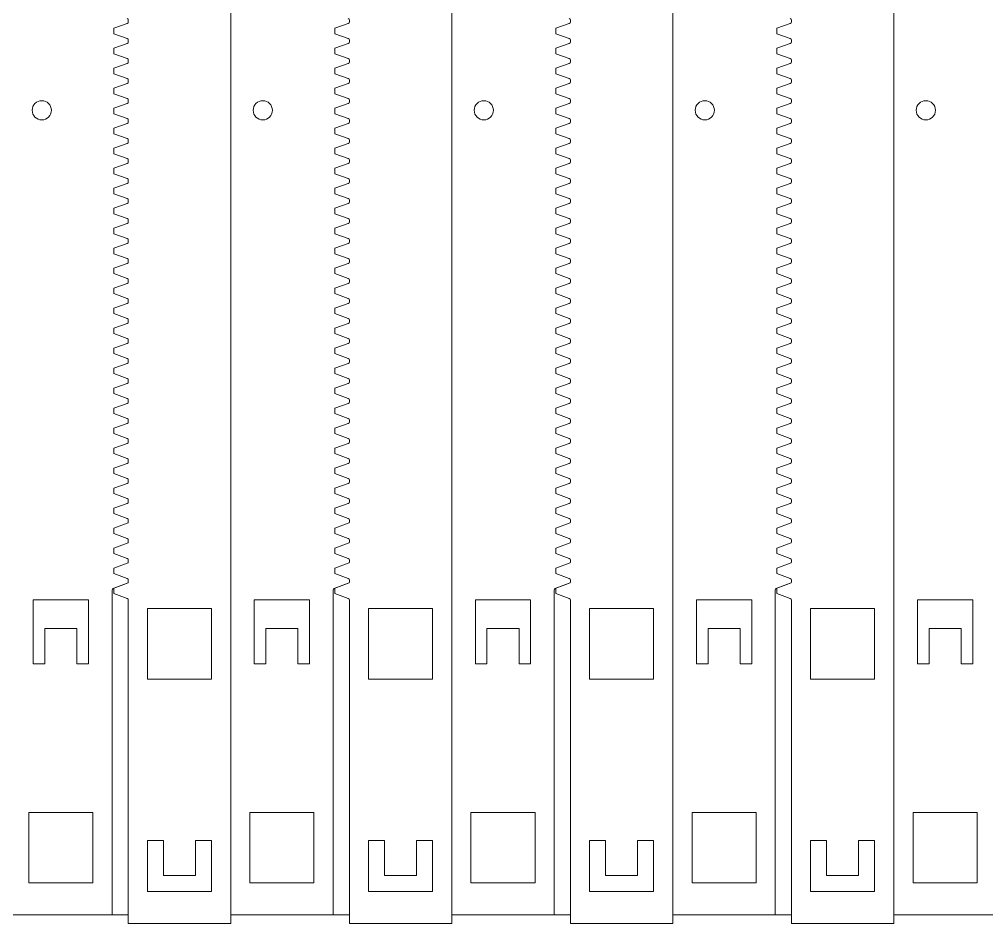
# Model space of a CAD drawing. Header units: millimetres. Extents: x -296 to 291, y -146 to 138.
# Drawn here: x -156.2 to -5.2, y -146 to -4.7 of the extents above; entities that cross this region are included whole.
import ezdxf

# ---------------------------------------------------------------- set-up
doc = ezdxf.new("R2010")
doc.units = ezdxf.units.MM
doc.header["$MEASUREMENT"] = 0
doc.layers.add('Layer 1', color=7, linetype='Continuous')

msp = doc.modelspace()

# ---------------------------------------------------------------- linework, layer by layer
at = {"layer": 'Layer 1', "color": 114, "lineweight": 9}
for points in [[(-123.2088, -144.6025), (-123.2088, 137.7001)], [(-88.6893, -144.6025), (-88.6893, 137.7001)], [(-54.1698, -144.6025), (-54.1698, 137.7001)], [(-19.6503, -144.6025), (-19.6503, 137.7001)], [(-139.3733, -7.7539), (-141.4588, -6.9948), (-141.4588, -6.152), (-139.3733, -5.3929)], [(-139.2088, -5.158), (-139.2088, -4.866)], [(-104.8538, -7.7539), (-106.9393, -6.9948), (-106.9393, -6.152), (-104.8538, -5.3929)], [(-104.6893, -5.158), (-104.6893, -4.866)], [(-70.3343, -7.7539), (-72.4198, -6.9948), (-72.4198, -6.152), (-70.3343, -5.3929)], [(-70.1698, -5.158), (-70.1698, -4.866)], [(-35.8148, -7.7539), (-37.9003, -6.9948), (-37.9003, -6.152), (-35.8148, -5.3929)], [(-35.6503, -5.158), (-35.6503, -4.866)], [(-139.3733, -10.8767), (-141.4588, -10.1176), (-141.4588, -9.2748), (-139.3733, -8.5157)], [(-139.2088, -8.2808), (-139.2088, -7.9888)], [(-104.8538, -10.8767), (-106.9393, -10.1176), (-106.9393, -9.2748), (-104.8538, -8.5157)], [(-104.6893, -8.2808), (-104.6893, -7.9888)], [(-70.3343, -10.8767), (-72.4198, -10.1176), (-72.4198, -9.2748), (-70.3343, -8.5157)], [(-70.1698, -8.2808), (-70.1698, -7.9888)], [(-35.8148, -10.8767), (-37.9003, -10.1176), (-37.9003, -9.2748), (-35.8148, -8.5157)], [(-35.6503, -8.2808), (-35.6503, -7.9888)], [(-139.3733, -13.9995), (-141.4588, -13.2404), (-141.4588, -12.3976), (-139.3733, -11.6385)], [(-139.2088, -11.4036), (-139.2088, -11.1116)], [(-104.8538, -13.9995), (-106.9393, -13.2404), (-106.9393, -12.3976), (-104.8538, -11.6385)], [(-104.6893, -11.4036), (-104.6893, -11.1116)], [(-70.3343, -13.9995), (-72.4198, -13.2404), (-72.4198, -12.3976), (-70.3343, -11.6385)], [(-70.1698, -11.4036), (-70.1698, -11.1116)], [(-35.8148, -13.9995), (-37.9003, -13.2404), (-37.9003, -12.3976), (-35.8148, -11.6385)], [(-35.6503, -11.4036), (-35.6503, -11.1116)], [(-139.3733, -17.1223), (-141.4588, -16.3633), (-141.4588, -15.5204), (-139.3733, -14.7613)], [(-139.2088, -14.5264), (-139.2088, -14.2344)], [(-104.8538, -17.1223), (-106.9393, -16.3633), (-106.9393, -15.5204), (-104.8538, -14.7613)], [(-104.6893, -14.5264), (-104.6893, -14.2344)], [(-70.3343, -17.1223), (-72.4198, -16.3633), (-72.4198, -15.5204), (-70.3343, -14.7613)], [(-70.1698, -14.5264), (-70.1698, -14.2344)], [(-35.8148, -17.1223), (-37.9003, -16.3633), (-37.9003, -15.5204), (-35.8148, -14.7613)], [(-35.6503, -14.5264), (-35.6503, -14.2344)], [(-139.3733, -20.2451), (-141.4588, -19.4861), (-141.4588, -18.6432), (-139.3733, -17.8841)], [(-139.2088, -17.6492), (-139.2088, -17.3572)], [(-104.8538, -20.2451), (-106.9393, -19.4861), (-106.9393, -18.6432), (-104.8538, -17.8841)], [(-104.6893, -17.6492), (-104.6893, -17.3572)], [(-70.3343, -20.2451), (-72.4198, -19.4861), (-72.4198, -18.6432), (-70.3343, -17.8841)], [(-70.1698, -17.6492), (-70.1698, -17.3572)], [(-35.8148, -20.2451), (-37.9003, -19.4861), (-37.9003, -18.6432), (-35.8148, -17.8841)], [(-35.6503, -17.6492), (-35.6503, -17.3572)], [(-139.3733, -23.3679), (-141.4588, -22.6089), (-141.4588, -21.766), (-139.3733, -21.007)], [(-139.2088, -20.772), (-139.2088, -20.48)], [(-104.8538, -23.3679), (-106.9393, -22.6089), (-106.9393, -21.766), (-104.8538, -21.007)], [(-104.6893, -20.772), (-104.6893, -20.48)], [(-70.3343, -23.3679), (-72.4198, -22.6089), (-72.4198, -21.766), (-70.3343, -21.007)], [(-70.1698, -20.772), (-70.1698, -20.48)], [(-35.8148, -23.3679), (-37.9003, -22.6089), (-37.9003, -21.766), (-35.8148, -21.007)], [(-35.6503, -20.772), (-35.6503, -20.48)], [(-139.3733, -26.4907), (-141.4588, -25.7317), (-141.4588, -24.8888), (-139.3733, -24.1298)], [(-139.2088, -23.8948), (-139.2088, -23.6029)], [(-104.8538, -26.4907), (-106.9393, -25.7317), (-106.9393, -24.8888), (-104.8538, -24.1298)], [(-104.6893, -23.8948), (-104.6893, -23.6029)], [(-70.3343, -26.4907), (-72.4198, -25.7317), (-72.4198, -24.8888), (-70.3343, -24.1298)], [(-70.1698, -23.8948), (-70.1698, -23.6029)], [(-35.8148, -26.4907), (-37.9003, -25.7317), (-37.9003, -24.8888), (-35.8148, -24.1298)], [(-35.6503, -23.8948), (-35.6503, -23.6029)], [(-139.2088, -27.0176), (-139.2088, -26.7257)], [(-104.6893, -27.0176), (-104.6893, -26.7257)], [(-70.1698, -27.0176), (-70.1698, -26.7257)], [(-35.6503, -27.0176), (-35.6503, -26.7257)], [(-139.3733, -29.6135), (-141.4588, -28.8545), (-141.4588, -28.0116), (-139.3733, -27.2526)], [(-104.8538, -29.6135), (-106.9393, -28.8545), (-106.9393, -28.0116), (-104.8538, -27.2526)], [(-70.3343, -29.6135), (-72.4198, -28.8545), (-72.4198, -28.0116), (-70.3343, -27.2526)], [(-35.8148, -29.6135), (-37.9003, -28.8545), (-37.9003, -28.0116), (-35.8148, -27.2526)], [(-139.2088, -30.1405), (-139.2088, -29.8485)], [(-104.6893, -30.1405), (-104.6893, -29.8485)], [(-70.1698, -30.1405), (-70.1698, -29.8485)], [(-35.6503, -30.1405), (-35.6503, -29.8485)], [(-139.3733, -32.7364), (-141.4588, -31.9773), (-141.4588, -31.1344), (-139.3733, -30.3754)], [(-104.8538, -32.7364), (-106.9393, -31.9773), (-106.9393, -31.1344), (-104.8538, -30.3754)], [(-70.3343, -32.7364), (-72.4198, -31.9773), (-72.4198, -31.1344), (-70.3343, -30.3754)], [(-35.8148, -32.7364), (-37.9003, -31.9773), (-37.9003, -31.1344), (-35.8148, -30.3754)], [(-139.2088, -33.2633), (-139.2088, -32.9713)], [(-104.6893, -33.2633), (-104.6893, -32.9713)], [(-70.1698, -33.2633), (-70.1698, -32.9713)], [(-35.6503, -33.2633), (-35.6503, -32.9713)], [(-139.3733, -35.8592), (-141.4588, -35.1001), (-141.4588, -34.2572), (-139.3733, -33.4982)], [(-104.8538, -35.8592), (-106.9393, -35.1001), (-106.9393, -34.2572), (-104.8538, -33.4982)], [(-70.3343, -35.8592), (-72.4198, -35.1001), (-72.4198, -34.2572), (-70.3343, -33.4982)], [(-35.8148, -35.8592), (-37.9003, -35.1001), (-37.9003, -34.2572), (-35.8148, -33.4982)], [(-139.2088, -36.3861), (-139.2088, -36.0941)], [(-104.6893, -36.3861), (-104.6893, -36.0941)], [(-70.1698, -36.3861), (-70.1698, -36.0941)], [(-35.6503, -36.3861), (-35.6503, -36.0941)], [(-139.3733, -38.982), (-141.4588, -38.2229), (-141.4588, -37.38), (-139.3733, -36.621)], [(-104.8538, -38.982), (-106.9393, -38.2229), (-106.9393, -37.38), (-104.8538, -36.621)], [(-70.3343, -38.982), (-72.4198, -38.2229), (-72.4198, -37.38), (-70.3343, -36.621)], [(-35.8148, -38.982), (-37.9003, -38.2229), (-37.9003, -37.38), (-35.8148, -36.621)], [(-139.2088, -39.5089), (-139.2088, -39.2169)], [(-104.6893, -39.5089), (-104.6893, -39.2169)], [(-70.1698, -39.5089), (-70.1698, -39.2169)], [(-35.6503, -39.5089), (-35.6503, -39.2169)], [(-139.3733, -42.1048), (-141.4588, -41.3457), (-141.4588, -40.5029), (-139.3733, -39.7438)], [(-104.8538, -42.1048), (-106.9393, -41.3457), (-106.9393, -40.5029), (-104.8538, -39.7438)], [(-70.3343, -42.1048), (-72.4198, -41.3457), (-72.4198, -40.5029), (-70.3343, -39.7438)], [(-35.8148, -42.1048), (-37.9003, -41.3457), (-37.9003, -40.5029), (-35.8148, -39.7438)], [(-139.3733, -45.2276), (-141.4588, -44.4685), (-141.4588, -43.6257), (-139.3733, -42.8666)], [(-139.2088, -42.6317), (-139.2088, -42.3397)], [(-104.8538, -45.2276), (-106.9393, -44.4685), (-106.9393, -43.6257), (-104.8538, -42.8666)], [(-104.6893, -42.6317), (-104.6893, -42.3397)], [(-70.3343, -45.2276), (-72.4198, -44.4685), (-72.4198, -43.6257), (-70.3343, -42.8666)], [(-70.1698, -42.6317), (-70.1698, -42.3397)], [(-35.8148, -45.2276), (-37.9003, -44.4685), (-37.9003, -43.6257), (-35.8148, -42.8666)], [(-35.6503, -42.6317), (-35.6503, -42.3397)], [(-139.3733, -48.3504), (-141.4588, -47.5913), (-141.4588, -46.7485), (-139.3733, -45.9894)], [(-139.2088, -45.7545), (-139.2088, -45.4625)], [(-104.8538, -48.3504), (-106.9393, -47.5913), (-106.9393, -46.7485), (-104.8538, -45.9894)], [(-104.6893, -45.7545), (-104.6893, -45.4625)], [(-70.3343, -48.3504), (-72.4198, -47.5913), (-72.4198, -46.7485), (-70.3343, -45.9894)], [(-70.1698, -45.7545), (-70.1698, -45.4625)], [(-35.8148, -48.3504), (-37.9003, -47.5913), (-37.9003, -46.7485), (-35.8148, -45.9894)], [(-35.6503, -45.7545), (-35.6503, -45.4625)], [(-139.3733, -51.4732), (-141.4588, -50.7141), (-141.4588, -49.8713), (-139.3733, -49.1122)], [(-139.2088, -48.8773), (-139.2088, -48.5853)], [(-104.8538, -51.4732), (-106.9393, -50.7141), (-106.9393, -49.8713), (-104.8538, -49.1122)], [(-104.6893, -48.8773), (-104.6893, -48.5853)], [(-70.3343, -51.4732), (-72.4198, -50.7141), (-72.4198, -49.8713), (-70.3343, -49.1122)], [(-70.1698, -48.8773), (-70.1698, -48.5853)], [(-35.8148, -51.4732), (-37.9003, -50.7141), (-37.9003, -49.8713), (-35.8148, -49.1122)], [(-35.6503, -48.8773), (-35.6503, -48.5853)], [(-139.3733, -54.596), (-141.4588, -53.8369), (-141.4588, -52.9941), (-139.3733, -52.235)], [(-139.2088, -52.0001), (-139.2088, -51.7081)], [(-104.8538, -54.596), (-106.9393, -53.8369), (-106.9393, -52.9941), (-104.8538, -52.235)], [(-104.6893, -52.0001), (-104.6893, -51.7081)], [(-70.3343, -54.596), (-72.4198, -53.8369), (-72.4198, -52.9941), (-70.3343, -52.235)], [(-70.1698, -52.0001), (-70.1698, -51.7081)], [(-35.8148, -54.596), (-37.9003, -53.8369), (-37.9003, -52.9941), (-35.8148, -52.235)], [(-35.6503, -52.0001), (-35.6503, -51.7081)], [(-139.3733, -57.7188), (-141.4588, -56.9597), (-141.4588, -56.1169), (-139.3733, -55.3578)], [(-139.2088, -55.1229), (-139.2088, -54.8309)], [(-104.8538, -57.7188), (-106.9393, -56.9597), (-106.9393, -56.1169), (-104.8538, -55.3578)], [(-104.6893, -55.1229), (-104.6893, -54.8309)], [(-70.3343, -57.7188), (-72.4198, -56.9597), (-72.4198, -56.1169), (-70.3343, -55.3578)], [(-70.1698, -55.1229), (-70.1698, -54.8309)], [(-35.8148, -57.7188), (-37.9003, -56.9597), (-37.9003, -56.1169), (-35.8148, -55.3578)], [(-35.6503, -55.1229), (-35.6503, -54.8309)], [(-139.3733, -60.8416), (-141.4588, -60.0826), (-141.4588, -59.2397), (-139.3733, -58.4806)], [(-139.2088, -58.2457), (-139.2088, -57.9537)], [(-104.8538, -60.8416), (-106.9393, -60.0826), (-106.9393, -59.2397), (-104.8538, -58.4806)], [(-104.6893, -58.2457), (-104.6893, -57.9537)], [(-70.3343, -60.8416), (-72.4198, -60.0826), (-72.4198, -59.2397), (-70.3343, -58.4806)], [(-70.1698, -58.2457), (-70.1698, -57.9537)], [(-35.8148, -60.8416), (-37.9003, -60.0826), (-37.9003, -59.2397), (-35.8148, -58.4806)], [(-35.6503, -58.2457), (-35.6503, -57.9537)], [(-139.3733, -63.9644), (-141.4588, -63.2054), (-141.4588, -62.3625), (-139.3733, -61.6034)], [(-139.2088, -61.3685), (-139.2088, -61.0765)], [(-104.8538, -63.9644), (-106.9393, -63.2054), (-106.9393, -62.3625), (-104.8538, -61.6034)], [(-104.6893, -61.3685), (-104.6893, -61.0765)], [(-70.3343, -63.9644), (-72.4198, -63.2054), (-72.4198, -62.3625), (-70.3343, -61.6034)], [(-70.1698, -61.3685), (-70.1698, -61.0765)], [(-35.8148, -63.9644), (-37.9003, -63.2054), (-37.9003, -62.3625), (-35.8148, -61.6034)], [(-35.6503, -61.3685), (-35.6503, -61.0765)], [(-139.3733, -67.0872), (-141.4588, -66.3282), (-141.4588, -65.4853), (-139.3733, -64.7263)], [(-139.2088, -64.4913), (-139.2088, -64.1993)], [(-104.8538, -67.0872), (-106.9393, -66.3282), (-106.9393, -65.4853), (-104.8538, -64.7263)], [(-104.6893, -64.4913), (-104.6893, -64.1993)], [(-70.3343, -67.0872), (-72.4198, -66.3282), (-72.4198, -65.4853), (-70.3343, -64.7263)], [(-70.1698, -64.4913), (-70.1698, -64.1993)], [(-35.8148, -67.0872), (-37.9003, -66.3282), (-37.9003, -65.4853), (-35.8148, -64.7263)], [(-35.6503, -64.4913), (-35.6503, -64.1993)], [(-139.3733, -70.21), (-141.4588, -69.451), (-141.4588, -68.6081), (-139.3733, -67.8491)], [(-139.2088, -67.6141), (-139.2088, -67.3222)], [(-104.8538, -70.21), (-106.9393, -69.451), (-106.9393, -68.6081), (-104.8538, -67.8491)], [(-104.6893, -67.6141), (-104.6893, -67.3222)], [(-70.3343, -70.21), (-72.4198, -69.451), (-72.4198, -68.6081), (-70.3343, -67.8491)], [(-70.1698, -67.6141), (-70.1698, -67.3222)], [(-35.8148, -70.21), (-37.9003, -69.451), (-37.9003, -68.6081), (-35.8148, -67.8491)], [(-35.6503, -67.6141), (-35.6503, -67.3222)], [(-139.3733, -73.3328), (-141.4588, -72.5738), (-141.4588, -71.7309), (-139.3733, -70.9719)], [(-139.2088, -70.7369), (-139.2088, -70.445)], [(-104.8538, -73.3328), (-106.9393, -72.5738), (-106.9393, -71.7309), (-104.8538, -70.9719)], [(-104.6893, -70.7369), (-104.6893, -70.445)], [(-70.3343, -73.3328), (-72.4198, -72.5738), (-72.4198, -71.7309), (-70.3343, -70.9719)], [(-70.1698, -70.7369), (-70.1698, -70.445)], [(-35.8148, -73.3328), (-37.9003, -72.5738), (-37.9003, -71.7309), (-35.8148, -70.9719)], [(-35.6503, -70.7369), (-35.6503, -70.445)], [(-139.2088, -73.8597), (-139.2088, -73.5678)], [(-104.6893, -73.8597), (-104.6893, -73.5678)], [(-70.1698, -73.8597), (-70.1698, -73.5678)], [(-35.6503, -73.8597), (-35.6503, -73.5678)], [(-139.3733, -76.4557), (-141.4588, -75.6966), (-141.4588, -74.8537), (-139.3733, -74.0947)], [(-104.8538, -76.4557), (-106.9393, -75.6966), (-106.9393, -74.8537), (-104.8538, -74.0947)], [(-70.3343, -76.4557), (-72.4198, -75.6966), (-72.4198, -74.8537), (-70.3343, -74.0947)], [(-35.8148, -76.4557), (-37.9003, -75.6966), (-37.9003, -74.8537), (-35.8148, -74.0947)], [(-139.2088, -76.9826), (-139.2088, -76.6906)], [(-104.6893, -76.9826), (-104.6893, -76.6906)], [(-70.1698, -76.9826), (-70.1698, -76.6906)], [(-35.6503, -76.9826), (-35.6503, -76.6906)], [(-139.3733, -79.5785), (-141.4588, -78.8194), (-141.4588, -77.9765), (-139.3733, -77.2175)], [(-104.8538, -79.5785), (-106.9393, -78.8194), (-106.9393, -77.9765), (-104.8538, -77.2175)], [(-70.3343, -79.5785), (-72.4198, -78.8194), (-72.4198, -77.9765), (-70.3343, -77.2175)], [(-35.8148, -79.5785), (-37.9003, -78.8194), (-37.9003, -77.9765), (-35.8148, -77.2175)], [(-139.2088, -80.1054), (-139.2088, -79.8134)], [(-104.6893, -80.1054), (-104.6893, -79.8134)], [(-70.1698, -80.1054), (-70.1698, -79.8134)], [(-35.6503, -80.1054), (-35.6503, -79.8134)], [(-139.3733, -82.7013), (-141.4588, -81.9422), (-141.4588, -81.0993), (-139.3733, -80.3403)], [(-104.8538, -82.7013), (-106.9393, -81.9422), (-106.9393, -81.0993), (-104.8538, -80.3403)], [(-70.3343, -82.7013), (-72.4198, -81.9422), (-72.4198, -81.0993), (-70.3343, -80.3403)], [(-35.8148, -82.7013), (-37.9003, -81.9422), (-37.9003, -81.0993), (-35.8148, -80.3403)], [(-139.2088, -83.2282), (-139.2088, -82.9362)], [(-104.6893, -83.2282), (-104.6893, -82.9362)], [(-70.1698, -83.2282), (-70.1698, -82.9362)], [(-35.6503, -83.2282), (-35.6503, -82.9362)], [(-139.3733, -85.8241), (-141.4588, -85.065), (-141.4588, -84.2222), (-139.3733, -83.4631)], [(-104.8538, -85.8241), (-106.9393, -85.065), (-106.9393, -84.2222), (-104.8538, -83.4631)], [(-70.3343, -85.8241), (-72.4198, -85.065), (-72.4198, -84.2222), (-70.3343, -83.4631)], [(-35.8148, -85.8241), (-37.9003, -85.065), (-37.9003, -84.2222), (-35.8148, -83.4631)], [(-139.2088, -86.351), (-139.2088, -86.059)], [(-104.6893, -86.351), (-104.6893, -86.059)], [(-70.1698, -86.351), (-70.1698, -86.059)], [(-35.6503, -86.351), (-35.6503, -86.059)], [(-139.3733, -88.9469), (-141.4588, -88.1878), (-141.4588, -87.345), (-139.3733, -86.5859)], [(-104.8538, -88.9469), (-106.9393, -88.1878), (-106.9393, -87.345), (-104.8538, -86.5859)], [(-70.3343, -88.9469), (-72.4198, -88.1878), (-72.4198, -87.345), (-70.3343, -86.5859)], [(-35.8148, -88.9469), (-37.9003, -88.1878), (-37.9003, -87.345), (-35.8148, -86.5859)], [(-139.3733, -92.0697), (-141.4588, -91.3106), (-141.4588, -90.4678), (-139.3733, -89.7087)], [(-139.2088, -89.4738), (-139.2088, -89.1818)], [(-104.8538, -92.0697), (-106.9393, -91.3106), (-106.9393, -90.4678), (-104.8538, -89.7087)], [(-104.6893, -89.4738), (-104.6893, -89.1818)], [(-70.3343, -92.0697), (-72.4198, -91.3106), (-72.4198, -90.4678), (-70.3343, -89.7087)], [(-70.1698, -89.4738), (-70.1698, -89.1818)], [(-35.8148, -92.0697), (-37.9003, -91.3106), (-37.9003, -90.4678), (-35.8148, -89.7087)], [(-35.6503, -89.4738), (-35.6503, -89.1818)], [(-139.4783, -92.8726), (-141.5637, -93.6316)], [(-139.3733, -95.1925), (-141.4588, -94.4334), (-141.4588, -93.5906), (-139.3733, -92.8315)], [(-139.2088, -92.5966), (-139.2088, -92.3046)], [(-104.9588, -92.8726), (-107.0442, -93.6316)], [(-104.8538, -95.1925), (-106.9393, -94.4334), (-106.9393, -93.5906), (-104.8538, -92.8315)], [(-104.6893, -92.5966), (-104.6893, -92.3046)], [(-70.4393, -92.8726), (-72.5247, -93.6316)], [(-70.3343, -95.1925), (-72.4198, -94.4334), (-72.4198, -93.5906), (-70.3343, -92.8315)], [(-70.1698, -92.5966), (-70.1698, -92.3046)], [(-35.9198, -92.8726), (-38.0052, -93.6316)], [(-35.8148, -95.1925), (-37.9003, -94.4334), (-37.9003, -93.5906), (-35.8148, -92.8315)], [(-35.6503, -92.5966), (-35.6503, -92.3046)], [(-141.7283, -93.8665), (-141.7283, -144.6025)], [(-107.2088, -93.8665), (-107.2088, -144.6025)], [(-72.6893, -93.8665), (-72.6893, -144.6025)], [(-38.1698, -93.8665), (-38.1698, -144.6025)], [(-139.2088, -145.9868), (-139.2088, -95.4274)], [(-104.6893, -145.9868), (-104.6893, -95.4274)], [(-70.1698, -145.9868), (-70.1698, -95.4274)], [(-35.6503, -145.9868), (-35.6503, -95.4274)], [(-154.7283, -139.6025), (-154.7283, -128.6025), (-144.7283, -128.6025), (-144.7283, -139.6025), (-154.7283, -139.6025)], [(-120.2088, -139.6025), (-120.2088, -128.6025), (-110.2088, -128.6025), (-110.2088, -139.6025), (-120.2088, -139.6025)], [(-85.6893, -139.6025), (-85.6893, -128.6025), (-75.6893, -128.6025), (-75.6893, -139.6025), (-85.6893, -139.6025)], [(-51.1698, -139.6025), (-51.1698, -128.6025), (-41.1698, -128.6025), (-41.1698, -139.6025), (-51.1698, -139.6025)], [(-16.6503, -139.6025), (-16.6503, -128.6025), (-6.6503, -128.6025), (-6.6503, -139.6025), (-16.6503, -139.6025)], [(-136.2088, -132.9847), (-133.7088, -132.9847), (-133.7088, -138.4847), (-128.7088, -138.4847), (-128.7088, -132.9847), (-126.2088, -132.9847), (-126.2088, -140.9847), (-136.2088, -140.9847), (-136.2088, -132.9847)], [(-101.6893, -132.9847), (-99.1893, -132.9847), (-99.1893, -138.4847), (-94.1893, -138.4847), (-94.1893, -132.9847), (-91.6893, -132.9847), (-91.6893, -140.9847), (-101.6893, -140.9847), (-101.6893, -132.9847)], [(-67.1698, -132.9847), (-64.6698, -132.9847), (-64.6698, -138.4847), (-59.6698, -138.4847), (-59.6698, -132.9847), (-57.1698, -132.9847), (-57.1698, -140.9847), (-67.1698, -140.9847), (-67.1698, -132.9847)], [(-32.6503, -132.9847), (-30.1503, -132.9847), (-30.1503, -138.4847), (-25.1503, -138.4847), (-25.1503, -132.9847), (-22.6503, -132.9847), (-22.6503, -140.9847), (-32.6503, -140.9847), (-32.6503, -132.9847)]]:
    msp.add_lwpolyline(points, dxfattribs=at)
at = {"layer": 'Layer 1', "color": 240, "lineweight": 9}
for points in [[(-147.2283, -99.9017), (-147.2283, -105.4017), (-145.4088, -105.4017), (-145.4088, -95.4017), (-154.0477, -95.4017), (-154.0477, -105.4017), (-152.2283, -105.4017), (-152.2283, -99.9017), (-147.2283, -99.9017)], [(-112.7088, -99.9017), (-112.7088, -105.4017), (-110.8893, -105.4017), (-110.8893, -95.4017), (-119.5282, -95.4017), (-119.5282, -105.4017), (-117.7088, -105.4017), (-117.7088, -99.9017), (-112.7088, -99.9017)], [(-78.1893, -99.9017), (-78.1893, -105.4017), (-76.3698, -105.4017), (-76.3698, -95.4017), (-85.0087, -95.4017), (-85.0087, -105.4017), (-83.1893, -105.4017), (-83.1893, -99.9017), (-78.1893, -99.9017)], [(-43.6698, -99.9017), (-43.6698, -105.4017), (-41.8503, -105.4017), (-41.8503, -95.4017), (-50.4892, -95.4017), (-50.4892, -105.4017), (-48.6698, -105.4017), (-48.6698, -99.9017), (-43.6698, -99.9017)], [(-9.1503, -99.9017), (-9.1503, -105.4017), (-7.3308, -105.4017), (-7.3308, -95.4017), (-15.9697, -95.4017), (-15.9697, -105.4017), (-14.1503, -105.4017), (-14.1503, -99.9017), (-9.1503, -99.9017)], [(-126.2088, -96.7837), (-136.2088, -96.7837), (-136.2088, -107.7837), (-126.2088, -107.7837), (-126.2088, -96.7837)], [(-91.6893, -96.7837), (-101.6893, -96.7837), (-101.6893, -107.7837), (-91.6893, -107.7837), (-91.6893, -96.7837)], [(-57.1698, -96.7837), (-67.1698, -96.7837), (-67.1698, -107.7837), (-57.1698, -107.7837), (-57.1698, -96.7837)], [(-22.6503, -96.7837), (-32.6503, -96.7837), (-32.6503, -107.7837), (-22.6503, -107.7837), (-22.6503, -96.7837)]]:
    msp.add_lwpolyline(points, dxfattribs=at)
at = {"layer": 'Layer 1', "color": 175, "lineweight": 18}
msp.add_lwpolyline([(-1.1308, -144.6025), (-19.6503, -144.6025), (-19.6503, -145.9868), (-35.6503, -145.9868), (-35.6503, -144.6025), (-54.1698, -144.6025), (-54.1698, -145.9868), (-70.1698, -145.9868), (-70.1698, -144.6025), (-88.6893, -144.6025), (-88.6893, -145.9868), (-104.6893, -145.9868), (-104.6893, -144.6025), (-123.2088, -144.6025), (-123.2088, -145.9868), (-139.2088, -145.9868), (-139.2088, -144.6025), (-157.7283, -144.6025)], dxfattribs=at)
at = {"layer": 'Layer 1', "color": 114, "lineweight": 9}
for points in [[(-139.2088, -4.866), (-139.2086, -4.7609), (-139.2744, -4.667), (-139.3733, -4.6311)], [(-139.3733, -5.3929), (-139.2744, -5.357), (-139.2086, -5.2631), (-139.2088, -5.158)], [(-104.6893, -4.866), (-104.6891, -4.7609), (-104.7549, -4.667), (-104.8538, -4.6311)], [(-104.8538, -5.3929), (-104.7549, -5.357), (-104.6891, -5.2631), (-104.6893, -5.158)], [(-70.1698, -4.866), (-70.1696, -4.7609), (-70.2354, -4.667), (-70.3343, -4.6311)], [(-70.3343, -5.3929), (-70.2354, -5.357), (-70.1696, -5.2631), (-70.1698, -5.158)], [(-35.6503, -4.866), (-35.6501, -4.7609), (-35.7159, -4.667), (-35.8148, -4.6311)], [(-35.8148, -5.3929), (-35.7159, -5.357), (-35.6501, -5.2631), (-35.6503, -5.158)], [(-139.2088, -7.9888), (-139.2086, -7.8837), (-139.2744, -7.7898), (-139.3733, -7.7539)], [(-139.3733, -8.5157), (-139.2744, -8.4798), (-139.2086, -8.3859), (-139.2088, -8.2808)], [(-104.6893, -7.9888), (-104.6891, -7.8837), (-104.7549, -7.7898), (-104.8538, -7.7539)], [(-104.8538, -8.5157), (-104.7549, -8.4798), (-104.6891, -8.3859), (-104.6893, -8.2808)], [(-70.1698, -7.9888), (-70.1696, -7.8837), (-70.2354, -7.7898), (-70.3343, -7.7539)], [(-70.3343, -8.5157), (-70.2354, -8.4798), (-70.1696, -8.3859), (-70.1698, -8.2808)], [(-35.6503, -7.9888), (-35.6501, -7.8837), (-35.7159, -7.7898), (-35.8148, -7.7539)], [(-35.8148, -8.5157), (-35.7159, -8.4798), (-35.6501, -8.3859), (-35.6503, -8.2808)], [(-139.2088, -11.1116), (-139.2086, -11.0065), (-139.2744, -10.9127), (-139.3733, -10.8767)], [(-139.3733, -11.6385), (-139.2744, -11.6026), (-139.2086, -11.5087), (-139.2088, -11.4036)], [(-104.6893, -11.1116), (-104.6891, -11.0065), (-104.7549, -10.9127), (-104.8538, -10.8767)], [(-104.8538, -11.6385), (-104.7549, -11.6026), (-104.6891, -11.5087), (-104.6893, -11.4036)], [(-70.1698, -11.1116), (-70.1696, -11.0065), (-70.2354, -10.9127), (-70.3343, -10.8767)], [(-70.3343, -11.6385), (-70.2354, -11.6026), (-70.1696, -11.5087), (-70.1698, -11.4036)], [(-35.6503, -11.1116), (-35.6501, -11.0065), (-35.7159, -10.9127), (-35.8148, -10.8767)], [(-35.8148, -11.6385), (-35.7159, -11.6026), (-35.6501, -11.5087), (-35.6503, -11.4036)], [(-139.2088, -14.2344), (-139.2086, -14.1293), (-139.2744, -14.0355), (-139.3733, -13.9995)], [(-139.3733, -14.7613), (-139.2744, -14.7254), (-139.2086, -14.6315), (-139.2088, -14.5264)], [(-104.6893, -14.2344), (-104.6891, -14.1293), (-104.7549, -14.0355), (-104.8538, -13.9995)], [(-104.8538, -14.7613), (-104.7549, -14.7254), (-104.6891, -14.6315), (-104.6893, -14.5264)], [(-70.1698, -14.2344), (-70.1696, -14.1293), (-70.2354, -14.0355), (-70.3343, -13.9995)], [(-70.3343, -14.7613), (-70.2354, -14.7254), (-70.1696, -14.6315), (-70.1698, -14.5264)], [(-35.6503, -14.2344), (-35.6501, -14.1293), (-35.7159, -14.0355), (-35.8148, -13.9995)], [(-35.8148, -14.7613), (-35.7159, -14.7254), (-35.6501, -14.6315), (-35.6503, -14.5264)], [(-139.2088, -17.3572), (-139.2086, -17.2521), (-139.2744, -17.1583), (-139.3733, -17.1223)], [(-139.3733, -17.8841), (-139.2744, -17.8482), (-139.2086, -17.7543), (-139.2088, -17.6492)], [(-104.6893, -17.3572), (-104.6891, -17.2521), (-104.7549, -17.1583), (-104.8538, -17.1223)], [(-104.8538, -17.8841), (-104.7549, -17.8482), (-104.6891, -17.7543), (-104.6893, -17.6492)], [(-70.1698, -17.3572), (-70.1696, -17.2521), (-70.2354, -17.1583), (-70.3343, -17.1223)], [(-70.3343, -17.8841), (-70.2354, -17.8482), (-70.1696, -17.7543), (-70.1698, -17.6492)], [(-35.6503, -17.3572), (-35.6501, -17.2521), (-35.7159, -17.1583), (-35.8148, -17.1223)], [(-35.8148, -17.8841), (-35.7159, -17.8482), (-35.6501, -17.7543), (-35.6503, -17.6492)], [(-139.2088, -20.48), (-139.2086, -20.3749), (-139.2744, -20.2811), (-139.3733, -20.2451)], [(-139.3733, -21.007), (-139.2744, -20.971), (-139.2086, -20.8771), (-139.2088, -20.772)], [(-104.6893, -20.48), (-104.6891, -20.3749), (-104.7549, -20.2811), (-104.8538, -20.2451)], [(-104.8538, -21.007), (-104.7549, -20.971), (-104.6891, -20.8771), (-104.6893, -20.772)], [(-70.1698, -20.48), (-70.1696, -20.3749), (-70.2354, -20.2811), (-70.3343, -20.2451)], [(-70.3343, -21.007), (-70.2354, -20.971), (-70.1696, -20.8771), (-70.1698, -20.772)], [(-35.6503, -20.48), (-35.6501, -20.3749), (-35.7159, -20.2811), (-35.8148, -20.2451)], [(-35.8148, -21.007), (-35.7159, -20.971), (-35.6501, -20.8771), (-35.6503, -20.772)], [(-139.2088, -23.6029), (-139.2086, -23.4978), (-139.2744, -23.4039), (-139.3733, -23.3679)], [(-139.3733, -24.1298), (-139.2744, -24.0938), (-139.2086, -23.9999), (-139.2088, -23.8948)], [(-104.6893, -23.6029), (-104.6891, -23.4978), (-104.7549, -23.4039), (-104.8538, -23.3679)], [(-104.8538, -24.1298), (-104.7549, -24.0938), (-104.6891, -23.9999), (-104.6893, -23.8948)], [(-70.1698, -23.6029), (-70.1696, -23.4978), (-70.2354, -23.4039), (-70.3343, -23.3679)], [(-70.3343, -24.1298), (-70.2354, -24.0938), (-70.1696, -23.9999), (-70.1698, -23.8948)], [(-35.6503, -23.6029), (-35.6501, -23.4978), (-35.7159, -23.4039), (-35.8148, -23.3679)], [(-35.8148, -24.1298), (-35.7159, -24.0938), (-35.6501, -23.9999), (-35.6503, -23.8948)], [(-139.2088, -26.7257), (-139.2086, -26.6206), (-139.2744, -26.5267), (-139.3733, -26.4907)], [(-139.3733, -27.2526), (-139.2744, -27.2166), (-139.2086, -27.1227), (-139.2088, -27.0176)], [(-104.6893, -26.7257), (-104.6891, -26.6206), (-104.7549, -26.5267), (-104.8538, -26.4907)], [(-104.8538, -27.2526), (-104.7549, -27.2166), (-104.6891, -27.1227), (-104.6893, -27.0176)], [(-70.1698, -26.7257), (-70.1696, -26.6206), (-70.2354, -26.5267), (-70.3343, -26.4907)], [(-70.3343, -27.2526), (-70.2354, -27.2166), (-70.1696, -27.1227), (-70.1698, -27.0176)], [(-35.6503, -26.7257), (-35.6501, -26.6206), (-35.7159, -26.5267), (-35.8148, -26.4907)], [(-35.8148, -27.2526), (-35.7159, -27.2166), (-35.6501, -27.1227), (-35.6503, -27.0176)], [(-139.2088, -29.8485), (-139.2086, -29.7434), (-139.2744, -29.6495), (-139.3733, -29.6135)], [(-139.3733, -30.3754), (-139.2744, -30.3394), (-139.2086, -30.2456), (-139.2088, -30.1405)], [(-104.6893, -29.8485), (-104.6891, -29.7434), (-104.7549, -29.6495), (-104.8538, -29.6135)], [(-104.8538, -30.3754), (-104.7549, -30.3394), (-104.6891, -30.2456), (-104.6893, -30.1405)], [(-70.1698, -29.8485), (-70.1696, -29.7434), (-70.2354, -29.6495), (-70.3343, -29.6135)], [(-70.3343, -30.3754), (-70.2354, -30.3394), (-70.1696, -30.2456), (-70.1698, -30.1405)], [(-35.6503, -29.8485), (-35.6501, -29.7434), (-35.7159, -29.6495), (-35.8148, -29.6135)], [(-35.8148, -30.3754), (-35.7159, -30.3394), (-35.6501, -30.2456), (-35.6503, -30.1405)], [(-139.2088, -32.9713), (-139.2086, -32.8662), (-139.2744, -32.7723), (-139.3733, -32.7364)], [(-104.6893, -32.9713), (-104.6891, -32.8662), (-104.7549, -32.7723), (-104.8538, -32.7364)], [(-70.1698, -32.9713), (-70.1696, -32.8662), (-70.2354, -32.7723), (-70.3343, -32.7364)], [(-35.6503, -32.9713), (-35.6501, -32.8662), (-35.7159, -32.7723), (-35.8148, -32.7364)], [(-139.3733, -33.4982), (-139.2744, -33.4622), (-139.2086, -33.3684), (-139.2088, -33.2633)], [(-104.8538, -33.4982), (-104.7549, -33.4622), (-104.6891, -33.3684), (-104.6893, -33.2633)], [(-70.3343, -33.4982), (-70.2354, -33.4622), (-70.1696, -33.3684), (-70.1698, -33.2633)], [(-35.8148, -33.4982), (-35.7159, -33.4622), (-35.6501, -33.3684), (-35.6503, -33.2633)], [(-139.2088, -36.0941), (-139.2086, -35.989), (-139.2744, -35.8951), (-139.3733, -35.8592)], [(-104.6893, -36.0941), (-104.6891, -35.989), (-104.7549, -35.8951), (-104.8538, -35.8592)], [(-70.1698, -36.0941), (-70.1696, -35.989), (-70.2354, -35.8951), (-70.3343, -35.8592)], [(-35.6503, -36.0941), (-35.6501, -35.989), (-35.7159, -35.8951), (-35.8148, -35.8592)], [(-139.3733, -36.621), (-139.2744, -36.585), (-139.2086, -36.4912), (-139.2088, -36.3861)], [(-104.8538, -36.621), (-104.7549, -36.585), (-104.6891, -36.4912), (-104.6893, -36.3861)], [(-70.3343, -36.621), (-70.2354, -36.585), (-70.1696, -36.4912), (-70.1698, -36.3861)], [(-35.8148, -36.621), (-35.7159, -36.585), (-35.6501, -36.4912), (-35.6503, -36.3861)], [(-139.2088, -39.2169), (-139.2086, -39.1118), (-139.2744, -39.0179), (-139.3733, -38.982)], [(-104.6893, -39.2169), (-104.6891, -39.1118), (-104.7549, -39.0179), (-104.8538, -38.982)], [(-70.1698, -39.2169), (-70.1696, -39.1118), (-70.2354, -39.0179), (-70.3343, -38.982)], [(-35.6503, -39.2169), (-35.6501, -39.1118), (-35.7159, -39.0179), (-35.8148, -38.982)], [(-139.3733, -39.7438), (-139.2744, -39.7078), (-139.2086, -39.614), (-139.2088, -39.5089)], [(-104.8538, -39.7438), (-104.7549, -39.7078), (-104.6891, -39.614), (-104.6893, -39.5089)], [(-70.3343, -39.7438), (-70.2354, -39.7078), (-70.1696, -39.614), (-70.1698, -39.5089)], [(-35.8148, -39.7438), (-35.7159, -39.7078), (-35.6501, -39.614), (-35.6503, -39.5089)], [(-139.2088, -42.3397), (-139.2086, -42.2346), (-139.2744, -42.1407), (-139.3733, -42.1048)], [(-104.6893, -42.3397), (-104.6891, -42.2346), (-104.7549, -42.1407), (-104.8538, -42.1048)], [(-70.1698, -42.3397), (-70.1696, -42.2346), (-70.2354, -42.1407), (-70.3343, -42.1048)], [(-35.6503, -42.3397), (-35.6501, -42.2346), (-35.7159, -42.1407), (-35.8148, -42.1048)], [(-139.3733, -42.8666), (-139.2744, -42.8307), (-139.2086, -42.7368), (-139.2088, -42.6317)], [(-104.8538, -42.8666), (-104.7549, -42.8307), (-104.6891, -42.7368), (-104.6893, -42.6317)], [(-70.3343, -42.8666), (-70.2354, -42.8307), (-70.1696, -42.7368), (-70.1698, -42.6317)], [(-35.8148, -42.8666), (-35.7159, -42.8307), (-35.6501, -42.7368), (-35.6503, -42.6317)], [(-139.2088, -45.4625), (-139.2086, -45.3574), (-139.2744, -45.2635), (-139.3733, -45.2276)], [(-104.6893, -45.4625), (-104.6891, -45.3574), (-104.7549, -45.2635), (-104.8538, -45.2276)], [(-70.1698, -45.4625), (-70.1696, -45.3574), (-70.2354, -45.2635), (-70.3343, -45.2276)], [(-35.6503, -45.4625), (-35.6501, -45.3574), (-35.7159, -45.2635), (-35.8148, -45.2276)], [(-139.3733, -45.9894), (-139.2744, -45.9535), (-139.2086, -45.8596), (-139.2088, -45.7545)], [(-104.8538, -45.9894), (-104.7549, -45.9535), (-104.6891, -45.8596), (-104.6893, -45.7545)], [(-70.3343, -45.9894), (-70.2354, -45.9535), (-70.1696, -45.8596), (-70.1698, -45.7545)], [(-35.8148, -45.9894), (-35.7159, -45.9535), (-35.6501, -45.8596), (-35.6503, -45.7545)], [(-139.2088, -48.5853), (-139.2086, -48.4802), (-139.2744, -48.3863), (-139.3733, -48.3504)], [(-139.3733, -49.1122), (-139.2744, -49.0763), (-139.2086, -48.9824), (-139.2088, -48.8773)], [(-104.6893, -48.5853), (-104.6891, -48.4802), (-104.7549, -48.3863), (-104.8538, -48.3504)], [(-104.8538, -49.1122), (-104.7549, -49.0763), (-104.6891, -48.9824), (-104.6893, -48.8773)], [(-70.1698, -48.5853), (-70.1696, -48.4802), (-70.2354, -48.3863), (-70.3343, -48.3504)], [(-70.3343, -49.1122), (-70.2354, -49.0763), (-70.1696, -48.9824), (-70.1698, -48.8773)], [(-35.6503, -48.5853), (-35.6501, -48.4802), (-35.7159, -48.3863), (-35.8148, -48.3504)], [(-35.8148, -49.1122), (-35.7159, -49.0763), (-35.6501, -48.9824), (-35.6503, -48.8773)], [(-139.2088, -51.7081), (-139.2086, -51.603), (-139.2744, -51.5091), (-139.3733, -51.4732)], [(-139.3733, -52.235), (-139.2744, -52.1991), (-139.2086, -52.1052), (-139.2088, -52.0001)], [(-104.6893, -51.7081), (-104.6891, -51.603), (-104.7549, -51.5091), (-104.8538, -51.4732)], [(-104.8538, -52.235), (-104.7549, -52.1991), (-104.6891, -52.1052), (-104.6893, -52.0001)], [(-70.1698, -51.7081), (-70.1696, -51.603), (-70.2354, -51.5091), (-70.3343, -51.4732)], [(-70.3343, -52.235), (-70.2354, -52.1991), (-70.1696, -52.1052), (-70.1698, -52.0001)], [(-35.6503, -51.7081), (-35.6501, -51.603), (-35.7159, -51.5091), (-35.8148, -51.4732)], [(-35.8148, -52.235), (-35.7159, -52.1991), (-35.6501, -52.1052), (-35.6503, -52.0001)], [(-139.2088, -54.8309), (-139.2086, -54.7258), (-139.2744, -54.6319), (-139.3733, -54.596)], [(-139.3733, -55.3578), (-139.2744, -55.3219), (-139.2086, -55.228), (-139.2088, -55.1229)], [(-104.6893, -54.8309), (-104.6891, -54.7258), (-104.7549, -54.6319), (-104.8538, -54.596)], [(-104.8538, -55.3578), (-104.7549, -55.3219), (-104.6891, -55.228), (-104.6893, -55.1229)], [(-70.1698, -54.8309), (-70.1696, -54.7258), (-70.2354, -54.6319), (-70.3343, -54.596)], [(-70.3343, -55.3578), (-70.2354, -55.3219), (-70.1696, -55.228), (-70.1698, -55.1229)], [(-35.6503, -54.8309), (-35.6501, -54.7258), (-35.7159, -54.6319), (-35.8148, -54.596)], [(-35.8148, -55.3578), (-35.7159, -55.3219), (-35.6501, -55.228), (-35.6503, -55.1229)], [(-139.2088, -57.9537), (-139.2086, -57.8486), (-139.2744, -57.7548), (-139.3733, -57.7188)], [(-139.3733, -58.4806), (-139.2744, -58.4447), (-139.2086, -58.3508), (-139.2088, -58.2457)], [(-104.6893, -57.9537), (-104.6891, -57.8486), (-104.7549, -57.7548), (-104.8538, -57.7188)], [(-104.8538, -58.4806), (-104.7549, -58.4447), (-104.6891, -58.3508), (-104.6893, -58.2457)], [(-70.1698, -57.9537), (-70.1696, -57.8486), (-70.2354, -57.7548), (-70.3343, -57.7188)], [(-70.3343, -58.4806), (-70.2354, -58.4447), (-70.1696, -58.3508), (-70.1698, -58.2457)], [(-35.6503, -57.9537), (-35.6501, -57.8486), (-35.7159, -57.7548), (-35.8148, -57.7188)], [(-35.8148, -58.4806), (-35.7159, -58.4447), (-35.6501, -58.3508), (-35.6503, -58.2457)], [(-139.2088, -61.0765), (-139.2086, -60.9714), (-139.2744, -60.8776), (-139.3733, -60.8416)], [(-139.3733, -61.6034), (-139.2744, -61.5675), (-139.2086, -61.4736), (-139.2088, -61.3685)], [(-104.6893, -61.0765), (-104.6891, -60.9714), (-104.7549, -60.8776), (-104.8538, -60.8416)], [(-104.8538, -61.6034), (-104.7549, -61.5675), (-104.6891, -61.4736), (-104.6893, -61.3685)], [(-70.1698, -61.0765), (-70.1696, -60.9714), (-70.2354, -60.8776), (-70.3343, -60.8416)], [(-70.3343, -61.6034), (-70.2354, -61.5675), (-70.1696, -61.4736), (-70.1698, -61.3685)], [(-35.6503, -61.0765), (-35.6501, -60.9714), (-35.7159, -60.8776), (-35.8148, -60.8416)], [(-35.8148, -61.6034), (-35.7159, -61.5675), (-35.6501, -61.4736), (-35.6503, -61.3685)], [(-139.2088, -64.1993), (-139.2086, -64.0942), (-139.2744, -64.0004), (-139.3733, -63.9644)], [(-139.3733, -64.7263), (-139.2744, -64.6903), (-139.2086, -64.5964), (-139.2088, -64.4913)], [(-104.6893, -64.1993), (-104.6891, -64.0942), (-104.7549, -64.0004), (-104.8538, -63.9644)], [(-104.8538, -64.7263), (-104.7549, -64.6903), (-104.6891, -64.5964), (-104.6893, -64.4913)], [(-70.1698, -64.1993), (-70.1696, -64.0942), (-70.2354, -64.0004), (-70.3343, -63.9644)], [(-70.3343, -64.7263), (-70.2354, -64.6903), (-70.1696, -64.5964), (-70.1698, -64.4913)], [(-35.6503, -64.1993), (-35.6501, -64.0942), (-35.7159, -64.0004), (-35.8148, -63.9644)], [(-35.8148, -64.7263), (-35.7159, -64.6903), (-35.6501, -64.5964), (-35.6503, -64.4913)], [(-139.2088, -67.3222), (-139.2086, -67.2171), (-139.2744, -67.1232), (-139.3733, -67.0872)], [(-139.3733, -67.8491), (-139.2744, -67.8131), (-139.2086, -67.7192), (-139.2088, -67.6141)], [(-104.6893, -67.3222), (-104.6891, -67.2171), (-104.7549, -67.1232), (-104.8538, -67.0872)], [(-104.8538, -67.8491), (-104.7549, -67.8131), (-104.6891, -67.7192), (-104.6893, -67.6141)], [(-70.1698, -67.3222), (-70.1696, -67.2171), (-70.2354, -67.1232), (-70.3343, -67.0872)], [(-70.3343, -67.8491), (-70.2354, -67.8131), (-70.1696, -67.7192), (-70.1698, -67.6141)], [(-35.6503, -67.3222), (-35.6501, -67.2171), (-35.7159, -67.1232), (-35.8148, -67.0872)], [(-35.8148, -67.8491), (-35.7159, -67.8131), (-35.6501, -67.7192), (-35.6503, -67.6141)], [(-139.2088, -70.445), (-139.2086, -70.3399), (-139.2744, -70.246), (-139.3733, -70.21)], [(-139.3733, -70.9719), (-139.2744, -70.9359), (-139.2086, -70.842), (-139.2088, -70.7369)], [(-104.6893, -70.445), (-104.6891, -70.3399), (-104.7549, -70.246), (-104.8538, -70.21)], [(-104.8538, -70.9719), (-104.7549, -70.9359), (-104.6891, -70.842), (-104.6893, -70.7369)], [(-70.1698, -70.445), (-70.1696, -70.3399), (-70.2354, -70.246), (-70.3343, -70.21)], [(-70.3343, -70.9719), (-70.2354, -70.9359), (-70.1696, -70.842), (-70.1698, -70.7369)], [(-35.6503, -70.445), (-35.6501, -70.3399), (-35.7159, -70.246), (-35.8148, -70.21)], [(-35.8148, -70.9719), (-35.7159, -70.9359), (-35.6501, -70.842), (-35.6503, -70.7369)], [(-139.2088, -73.5678), (-139.2086, -73.4627), (-139.2744, -73.3688), (-139.3733, -73.3328)], [(-139.3733, -74.0947), (-139.2744, -74.0587), (-139.2086, -73.9648), (-139.2088, -73.8597)], [(-104.6893, -73.5678), (-104.6891, -73.4627), (-104.7549, -73.3688), (-104.8538, -73.3328)], [(-104.8538, -74.0947), (-104.7549, -74.0587), (-104.6891, -73.9648), (-104.6893, -73.8597)], [(-70.1698, -73.5678), (-70.1696, -73.4627), (-70.2354, -73.3688), (-70.3343, -73.3328)], [(-70.3343, -74.0947), (-70.2354, -74.0587), (-70.1696, -73.9648), (-70.1698, -73.8597)], [(-35.6503, -73.5678), (-35.6501, -73.4627), (-35.7159, -73.3688), (-35.8148, -73.3328)], [(-35.8148, -74.0947), (-35.7159, -74.0587), (-35.6501, -73.9648), (-35.6503, -73.8597)], [(-139.2088, -76.6906), (-139.2086, -76.5855), (-139.2744, -76.4916), (-139.3733, -76.4557)], [(-139.3733, -77.2175), (-139.2744, -77.1815), (-139.2086, -77.0877), (-139.2088, -76.9826)], [(-104.6893, -76.6906), (-104.6891, -76.5855), (-104.7549, -76.4916), (-104.8538, -76.4557)], [(-104.8538, -77.2175), (-104.7549, -77.1815), (-104.6891, -77.0877), (-104.6893, -76.9826)], [(-70.1698, -76.6906), (-70.1696, -76.5855), (-70.2354, -76.4916), (-70.3343, -76.4557)], [(-70.3343, -77.2175), (-70.2354, -77.1815), (-70.1696, -77.0877), (-70.1698, -76.9826)], [(-35.6503, -76.6906), (-35.6501, -76.5855), (-35.7159, -76.4916), (-35.8148, -76.4557)], [(-35.8148, -77.2175), (-35.7159, -77.1815), (-35.6501, -77.0877), (-35.6503, -76.9826)], [(-139.2088, -79.8134), (-139.2086, -79.7083), (-139.2744, -79.6144), (-139.3733, -79.5785)], [(-104.6893, -79.8134), (-104.6891, -79.7083), (-104.7549, -79.6144), (-104.8538, -79.5785)], [(-70.1698, -79.8134), (-70.1696, -79.7083), (-70.2354, -79.6144), (-70.3343, -79.5785)], [(-35.6503, -79.8134), (-35.6501, -79.7083), (-35.7159, -79.6144), (-35.8148, -79.5785)], [(-139.3733, -80.3403), (-139.2744, -80.3043), (-139.2086, -80.2105), (-139.2088, -80.1054)], [(-104.8538, -80.3403), (-104.7549, -80.3043), (-104.6891, -80.2105), (-104.6893, -80.1054)], [(-70.3343, -80.3403), (-70.2354, -80.3043), (-70.1696, -80.2105), (-70.1698, -80.1054)], [(-35.8148, -80.3403), (-35.7159, -80.3043), (-35.6501, -80.2105), (-35.6503, -80.1054)], [(-139.2088, -82.9362), (-139.2086, -82.8311), (-139.2744, -82.7372), (-139.3733, -82.7013)], [(-104.6893, -82.9362), (-104.6891, -82.8311), (-104.7549, -82.7372), (-104.8538, -82.7013)], [(-70.1698, -82.9362), (-70.1696, -82.8311), (-70.2354, -82.7372), (-70.3343, -82.7013)], [(-35.6503, -82.9362), (-35.6501, -82.8311), (-35.7159, -82.7372), (-35.8148, -82.7013)], [(-139.3733, -83.4631), (-139.2744, -83.4271), (-139.2086, -83.3333), (-139.2088, -83.2282)], [(-104.8538, -83.4631), (-104.7549, -83.4271), (-104.6891, -83.3333), (-104.6893, -83.2282)], [(-70.3343, -83.4631), (-70.2354, -83.4271), (-70.1696, -83.3333), (-70.1698, -83.2282)], [(-35.8148, -83.4631), (-35.7159, -83.4271), (-35.6501, -83.3333), (-35.6503, -83.2282)], [(-139.2088, -86.059), (-139.2086, -85.9539), (-139.2744, -85.86), (-139.3733, -85.8241)], [(-104.6893, -86.059), (-104.6891, -85.9539), (-104.7549, -85.86), (-104.8538, -85.8241)], [(-70.1698, -86.059), (-70.1696, -85.9539), (-70.2354, -85.86), (-70.3343, -85.8241)], [(-35.6503, -86.059), (-35.6501, -85.9539), (-35.7159, -85.86), (-35.8148, -85.8241)], [(-139.3733, -86.5859), (-139.2744, -86.55), (-139.2086, -86.4561), (-139.2088, -86.351)], [(-104.8538, -86.5859), (-104.7549, -86.55), (-104.6891, -86.4561), (-104.6893, -86.351)], [(-70.3343, -86.5859), (-70.2354, -86.55), (-70.1696, -86.4561), (-70.1698, -86.351)], [(-35.8148, -86.5859), (-35.7159, -86.55), (-35.6501, -86.4561), (-35.6503, -86.351)], [(-139.2088, -89.1818), (-139.2086, -89.0767), (-139.2744, -88.9828), (-139.3733, -88.9469)], [(-104.6893, -89.1818), (-104.6891, -89.0767), (-104.7549, -88.9828), (-104.8538, -88.9469)], [(-70.1698, -89.1818), (-70.1696, -89.0767), (-70.2354, -88.9828), (-70.3343, -88.9469)], [(-35.6503, -89.1818), (-35.6501, -89.0767), (-35.7159, -88.9828), (-35.8148, -88.9469)], [(-139.3733, -89.7087), (-139.2744, -89.6728), (-139.2086, -89.5789), (-139.2088, -89.4738)], [(-104.8538, -89.7087), (-104.7549, -89.6728), (-104.6891, -89.5789), (-104.6893, -89.4738)], [(-70.3343, -89.7087), (-70.2354, -89.6728), (-70.1696, -89.5789), (-70.1698, -89.4738)], [(-35.8148, -89.7087), (-35.7159, -89.6728), (-35.6501, -89.5789), (-35.6503, -89.4738)], [(-139.2088, -92.3046), (-139.2086, -92.1995), (-139.2744, -92.1056), (-139.3733, -92.0697)], [(-104.6893, -92.3046), (-104.6891, -92.1995), (-104.7549, -92.1056), (-104.8538, -92.0697)], [(-70.1698, -92.3046), (-70.1696, -92.1995), (-70.2354, -92.1056), (-70.3343, -92.0697)], [(-35.6503, -92.3046), (-35.6501, -92.1995), (-35.7159, -92.1056), (-35.8148, -92.0697)], [(-141.5637, -93.6316), (-141.6623, -93.6676), (-141.7281, -93.7615), (-141.7283, -93.8665)], [(-139.3733, -92.8315), (-139.2744, -92.7956), (-139.2086, -92.7017), (-139.2088, -92.5966)], [(-107.0442, -93.6316), (-107.1428, -93.6676), (-107.2086, -93.7615), (-107.2088, -93.8665)], [(-104.8538, -92.8315), (-104.7549, -92.7956), (-104.6891, -92.7017), (-104.6893, -92.5966)], [(-72.5247, -93.6316), (-72.6233, -93.6676), (-72.6891, -93.7615), (-72.6893, -93.8665)], [(-70.3343, -92.8315), (-70.2354, -92.7956), (-70.1696, -92.7017), (-70.1698, -92.5966)], [(-38.0052, -93.6316), (-38.1038, -93.6676), (-38.1696, -93.7615), (-38.1698, -93.8665)], [(-35.8148, -92.8315), (-35.7159, -92.7956), (-35.6501, -92.7017), (-35.6503, -92.5966)], [(-139.2088, -95.4274), (-139.2086, -95.3223), (-139.2744, -95.2284), (-139.3733, -95.1925)], [(-104.6893, -95.4274), (-104.6891, -95.3223), (-104.7549, -95.2284), (-104.8538, -95.1925)], [(-70.1698, -95.4274), (-70.1696, -95.3223), (-70.2354, -95.2284), (-70.3343, -95.1925)], [(-35.6503, -95.4274), (-35.6501, -95.3223), (-35.7159, -95.2284), (-35.8148, -95.1925)]]:
    msp.add_open_spline(points, degree=3, dxfattribs=at)
at = {"layer": 'Layer 1', "color": 240, "lineweight": 9}
for points in [[(-152.7282, -17.4519), (-153.5566, -17.4519), (-154.2281, -18.1235), (-154.2281, -18.9519), (-154.2281, -19.7804), (-153.5566, -20.4519), (-152.7282, -20.4519), (-151.8996, -20.4519), (-151.2282, -19.7804), (-151.2282, -18.9519), (-151.2282, -18.1235), (-151.8996, -17.4519), (-152.7282, -17.4519)], [(-118.2087, -17.4519), (-119.0371, -17.4519), (-119.7086, -18.1235), (-119.7086, -18.9519), (-119.7086, -19.7804), (-119.0371, -20.4519), (-118.2087, -20.4519), (-117.3801, -20.4519), (-116.7087, -19.7804), (-116.7087, -18.9519), (-116.7087, -18.1235), (-117.3801, -17.4519), (-118.2087, -17.4519)], [(-83.6892, -17.4519), (-84.5176, -17.4519), (-85.1891, -18.1235), (-85.1891, -18.9519), (-85.1891, -19.7804), (-84.5176, -20.4519), (-83.6892, -20.4519), (-82.8606, -20.4519), (-82.1892, -19.7804), (-82.1892, -18.9519), (-82.1892, -18.1235), (-82.8606, -17.4519), (-83.6892, -17.4519)], [(-49.1697, -17.4519), (-49.9981, -17.4519), (-50.6696, -18.1235), (-50.6696, -18.9519), (-50.6696, -19.7804), (-49.9981, -20.4519), (-49.1697, -20.4519), (-48.3411, -20.4519), (-47.6697, -19.7804), (-47.6697, -18.9519), (-47.6697, -18.1235), (-48.3411, -17.4519), (-49.1697, -17.4519)], [(-14.6502, -17.4519), (-15.4786, -17.4519), (-16.1501, -18.1235), (-16.1501, -18.9519), (-16.1501, -19.7804), (-15.4786, -20.4519), (-14.6502, -20.4519), (-13.8216, -20.4519), (-13.1502, -19.7804), (-13.1502, -18.9519), (-13.1502, -18.1235), (-13.8216, -17.4519), (-14.6502, -17.4519)]]:
    msp.add_open_spline(points, degree=3, knots=[0, 0, 0, 0, 1, 1, 1, 2, 2, 2, 3, 3, 3, 4, 4, 4, 4], dxfattribs=at)

doc.saveas('drawing.dxf')
